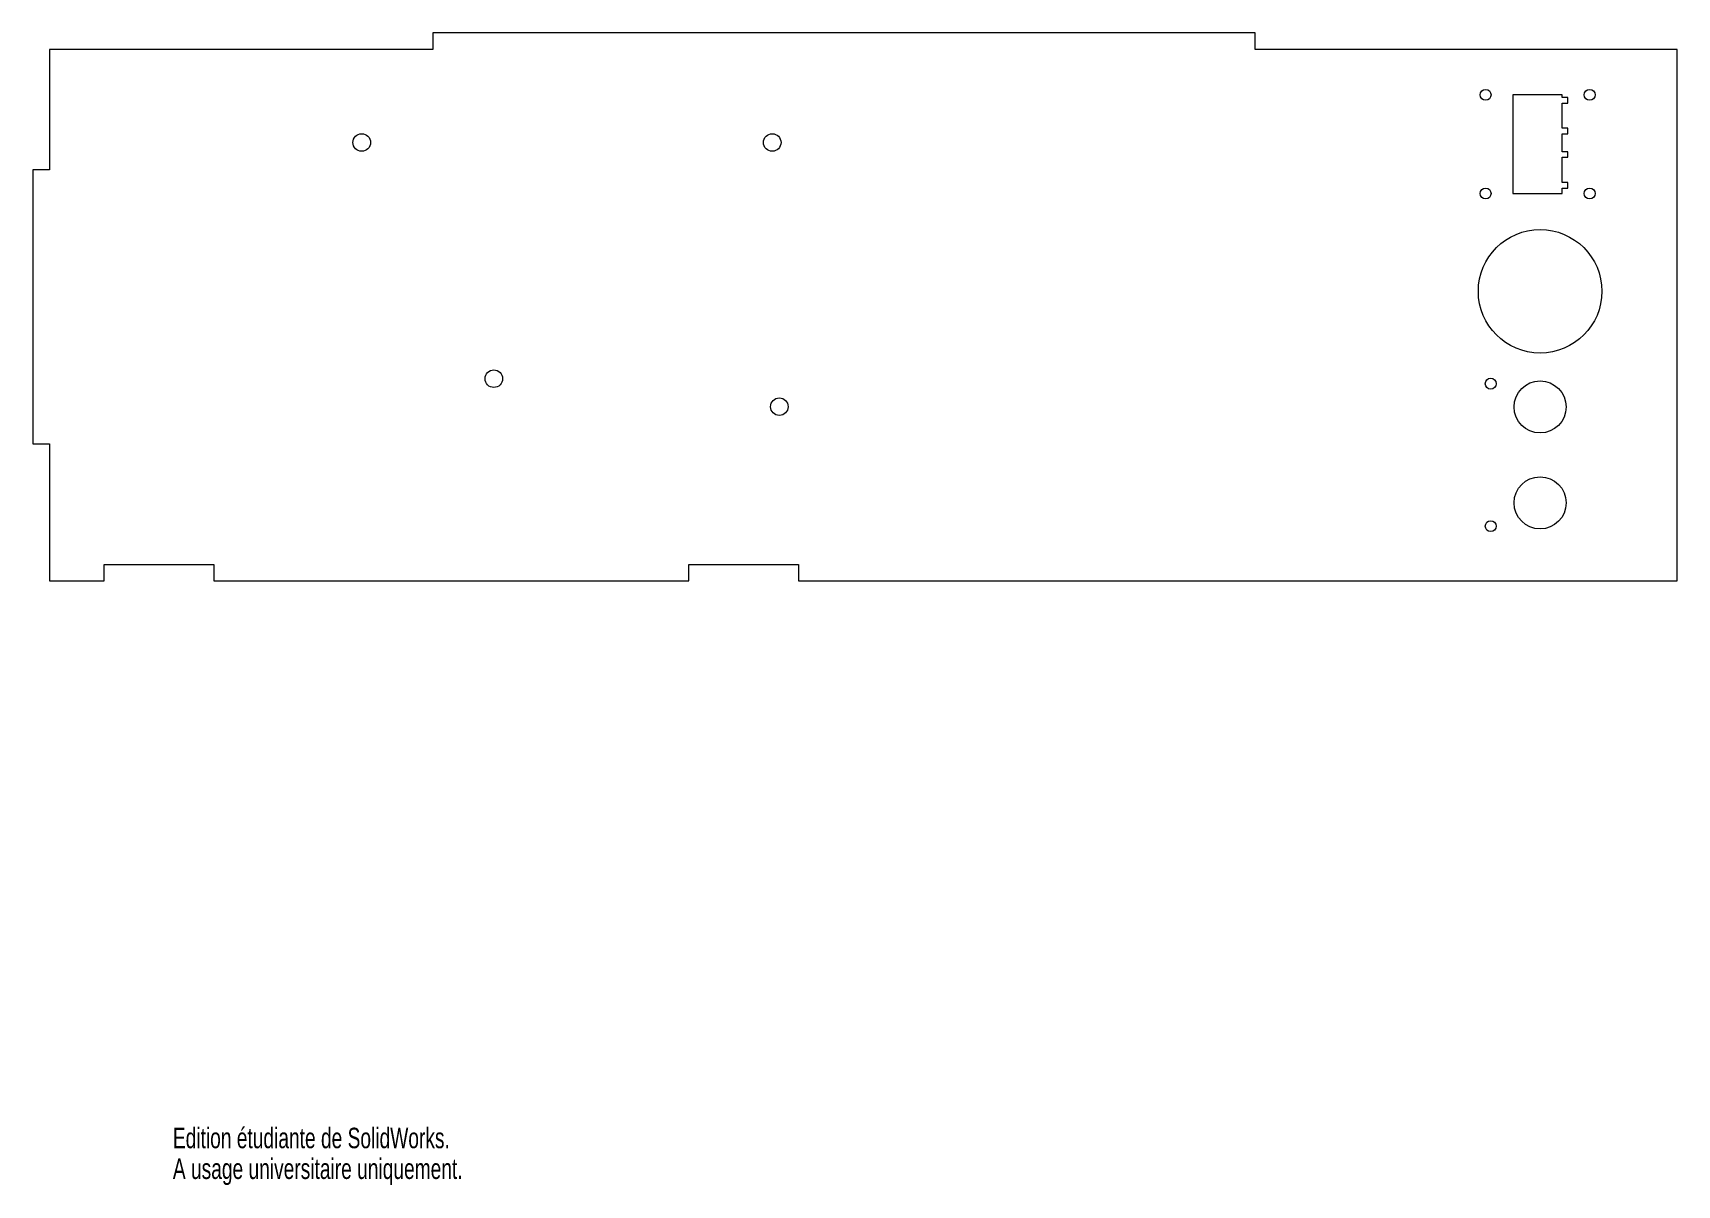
# Model space of a CAD drawing. Header units: millimetres. Extents: x -26 to 274, y 0 to 210.
import ezdxf

# ---------------------------------------------------------------- set-up
doc = ezdxf.new("R2010")
doc.units = ezdxf.units.MM
doc.styles.add('SLDTEXTSTYLE0', font='TXT', dxfattribs={"width": 0.7})

msp = doc.modelspace()

# ---------------------------------------------------------------- linework, layer by layer
at = {"color": 7, "linetype": 'Continuous', "lineweight": 15}
for p, q in [((47.46, 210.18), (47.46, 207.18)), ((197.46, 210.18), (47.46, 210.18)), ((197.46, 207.18), (197.46, 210.18)), ((-22.54, 207.18), (-22.54, 185.18)), ((47.46, 207.18), (-22.54, 207.18)), ((274.46, 207.18), (197.46, 207.18)), ((274.46, 110.18), (274.46, 207.18)), ((253.51, 198.88), (244.51, 198.88)), ((244.51, 198.88), (244.51, 180.88)), ((253.51, 198.38), (253.51, 198.88)), ((254.51, 198.38), (253.51, 198.38)), ((254.51, 197.38), (254.51, 198.38)), ((253.51, 192.78), (253.51, 197.38)), ((253.51, 197.38), (254.51, 197.38)), ((254.51, 192.78), (253.51, 192.78)), ((254.51, 191.78), (254.51, 192.78)), ((253.51, 188.48), (253.51, 191.78)), ((253.51, 191.78), (254.51, 191.78)), ((254.51, 188.48), (253.51, 188.48)), ((253.51, 182.88), (253.51, 187.48)), ((253.51, 187.48), (254.51, 187.48)), ((254.51, 187.48), (254.51, 188.48)), ((-25.54, 185.18), (-25.54, 135.18)), ((-22.54, 185.18), (-25.54, 185.18)), ((244.51, 180.88), (253.51, 180.88)), ((254.51, 182.88), (253.51, 182.88)), ((253.51, 180.88), (253.51, 181.88)), ((253.51, 181.88), (254.51, 181.88)), ((254.51, 181.88), (254.51, 182.88)), ((-25.54, 135.18), (-22.54, 135.18)), ((-22.54, 135.18), (-22.54, 110.18)), ((-12.54, 113.18), (7.46, 113.18)), ((-12.54, 110.18), (-12.54, 113.18)), ((7.46, 113.18), (7.46, 110.18)), ((94.16, 113.18), (114.16, 113.18)), ((94.16, 110.18), (94.16, 113.18)), ((114.16, 113.18), (114.16, 110.18)), ((-22.54, 110.18), (-12.54, 110.18)), ((7.46, 110.18), (94.16, 110.18)), ((114.16, 110.18), (274.46, 110.18))]:
    msp.add_line(p, q, dxfattribs=at)
for centre, radius in [((239.51, 198.88), 1), ((258.51, 198.88), 1), ((34.46, 190.18), 1.6), ((109.36, 190.18), 1.6), ((239.51, 180.88), 1), ((258.51, 180.88), 1), ((249.46, 163.03), 11.27), ((58.56, 147.08), 1.6), ((240.46, 146.18), 1), ((249.46, 141.93), 4.75), ((110.66, 141.98), 1.6), ((249.46, 124.43), 4.75), ((240.46, 120.18), 1)]:
    msp.add_circle(centre, radius, dxfattribs=at)

# ---------------------------------------------------------------- texts
at = {"color": 7, "linetype": 'Continuous', "char_height": 3.7351, "attachment_point": 1, "style": 'SLDTEXTSTYLE0'}
for s, insert in [('Edition étudiante de SolidWorks.', (0, 10.42)), ('A usage universitaire uniquement.', (0, 4.81))]:
    msp.add_mtext(s, dxfattribs=dict(at, insert=insert))

doc.saveas('drawing.dxf')
